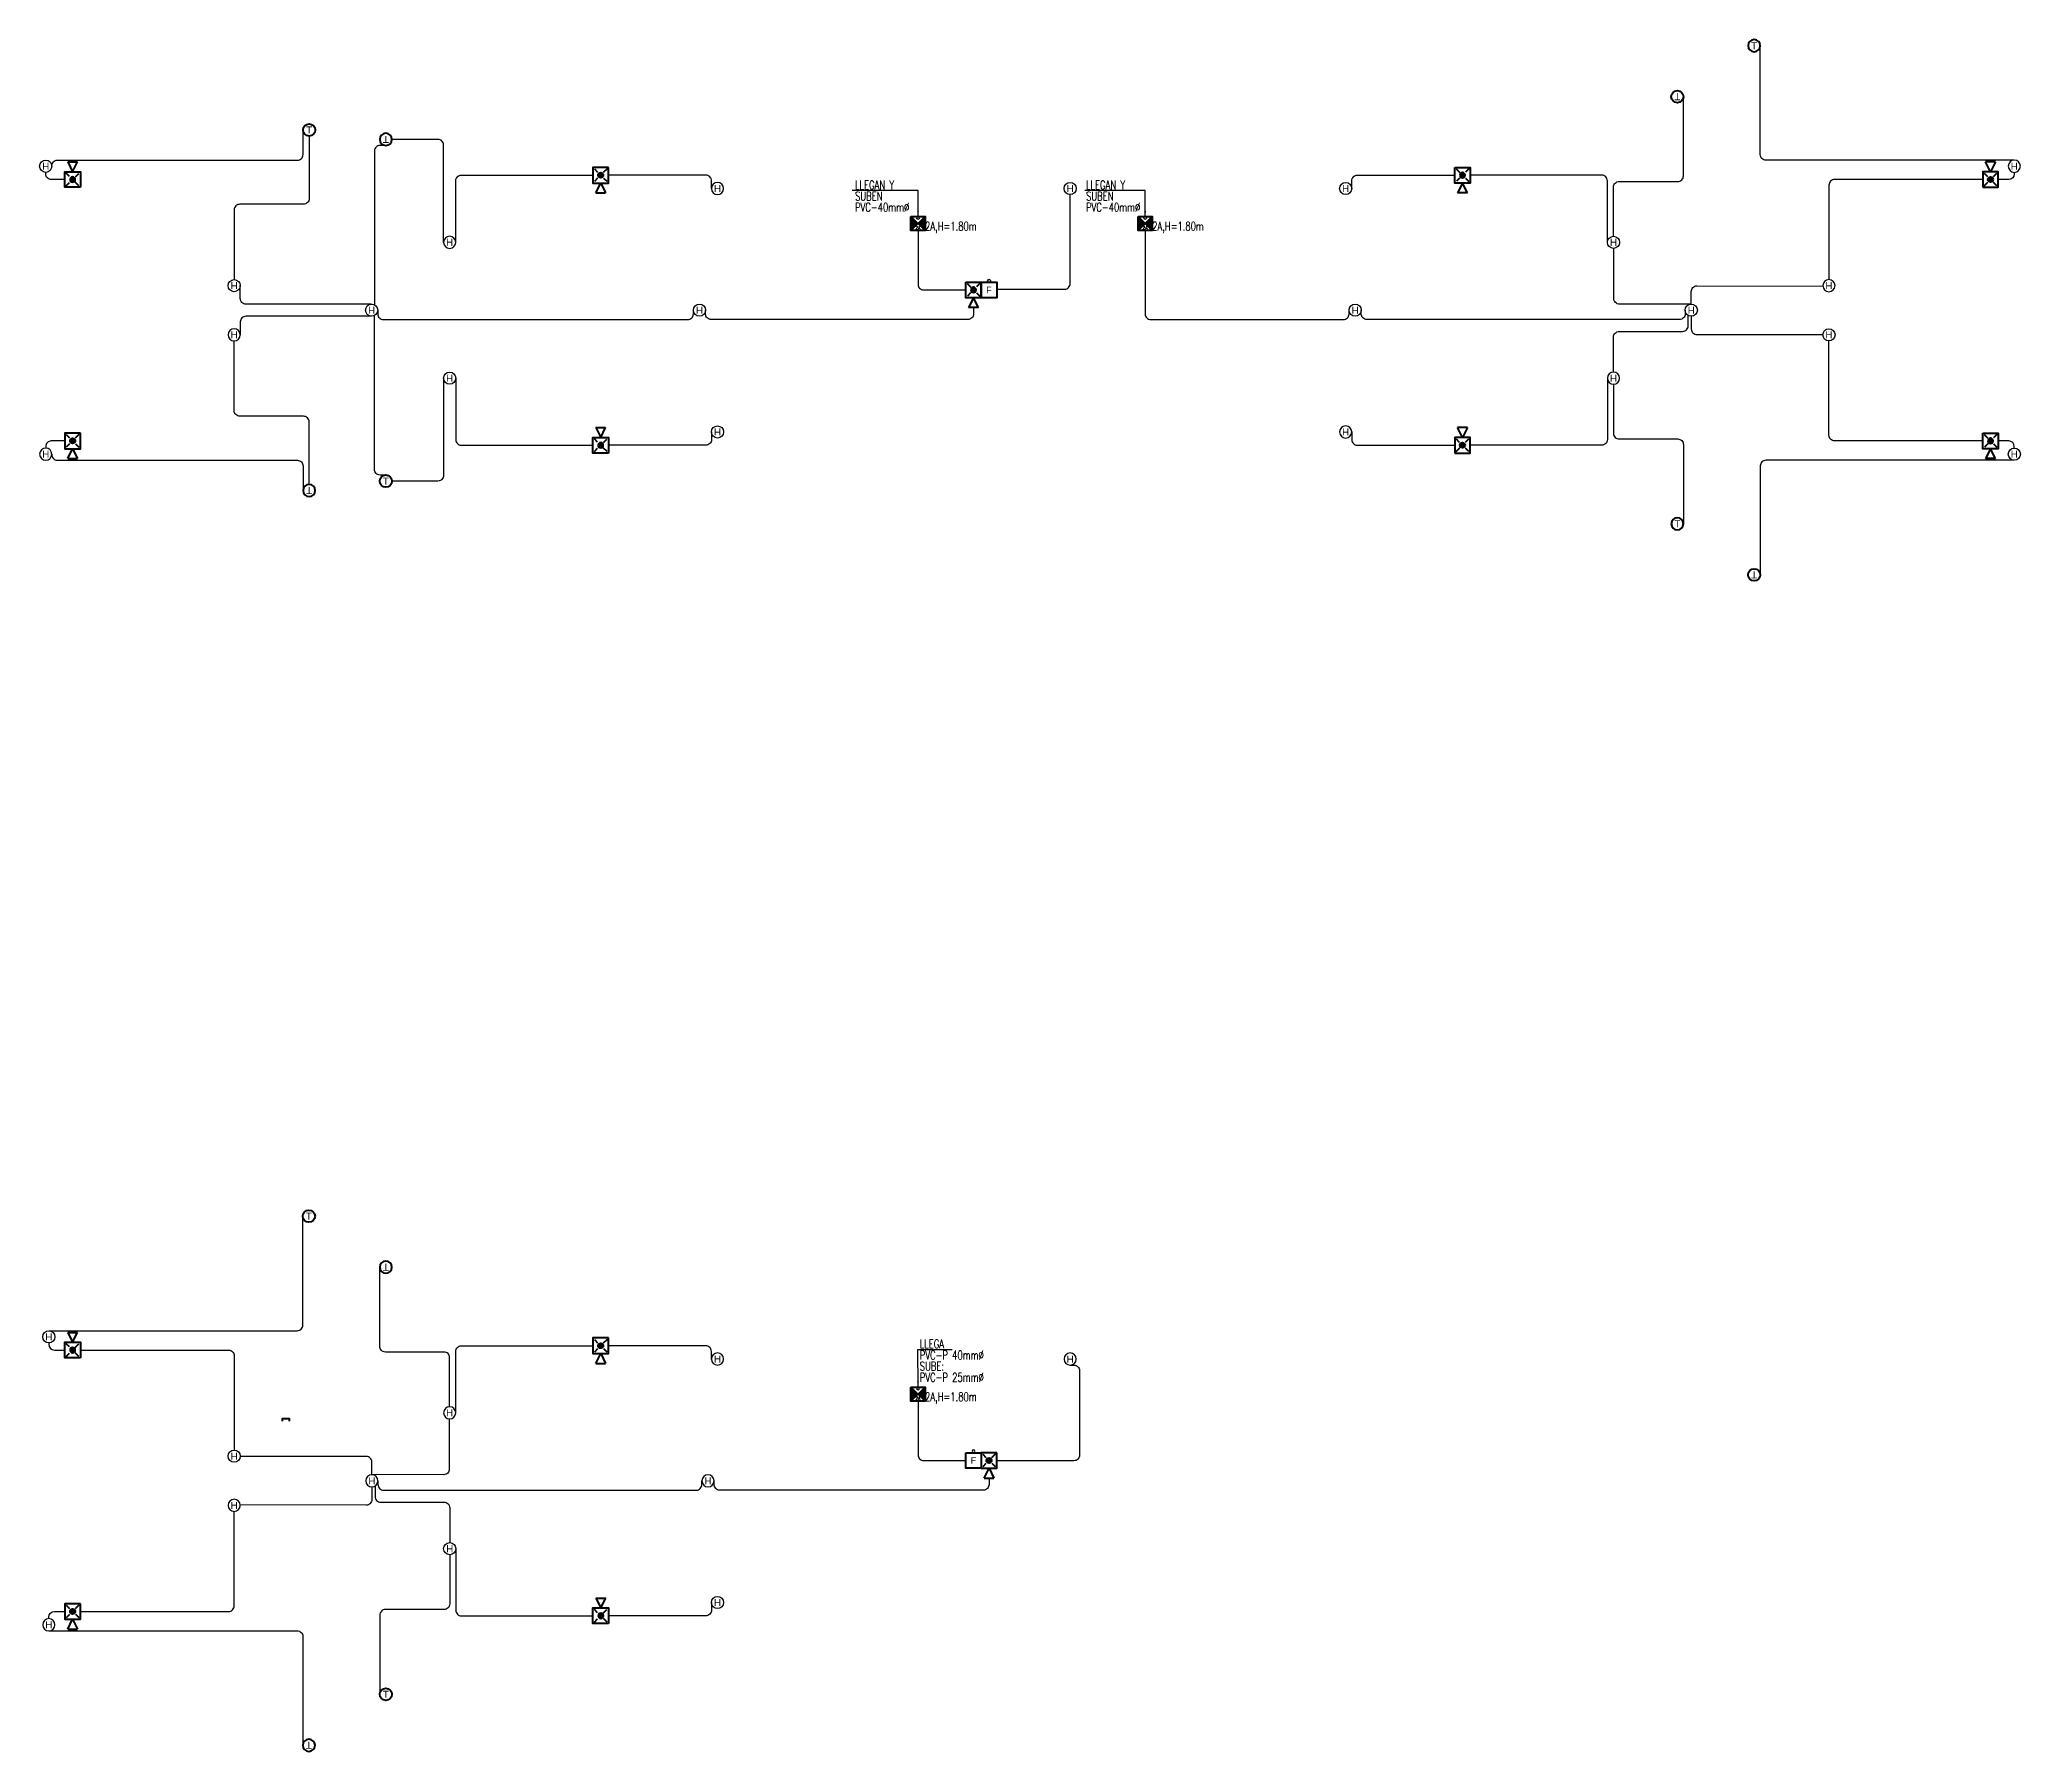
# Model space of a CAD drawing. Header units: millimetres. Extents: x 4 to 46, y -121 to 34.
# Drawn here: x 3.85 to 46.14, y -76.66 to -40.1 of the extents above; entities that cross this region are included whole.
import ezdxf
from ezdxf.enums import TextEntityAlignment as Align

# ---------------------------------------------------------------- set-up
doc = ezdxf.new("R2010")
doc.units = ezdxf.units.MM
doc.linetypes.add('CONTINUA', pattern=[0])
for name, color, linetype, lineweight in [('MQ.CAJA PASO TELECOMUNICACIONES', 94, 'Continuous', 40), ('MQ.CAN ACI', 150, 'RAYABARRA', 40), ('MQ.CANALI DYA', 150, 'Continuous', 30), ('MQ.CIRCUITO TOMACORRIENTE TECHO', 7, 'Continuous', 30), ('MQ.DETECTOR HUMO', 150, 'Continuous', 30), ('MQ.FLECHAS', 135, 'Continuous', 15), ('MQ.PRENSAESTOPA', 135, 'Continuous', 40), ('MQ.TEXTO GENERAL', 255, 'Continuous', 40), ('MQ.TEXTOS GENERALES', 7, 'Continuous', 30)]:
    doc.layers.add(name, color=color, linetype=linetype, lineweight=lineweight)
doc.layers.add('MQ_DETECTOR TEMPERATURA', color=150, linetype='Continuous', lineweight=50, true_color=0x007fff)
doc.styles.add('MQTEXTO', font='romans.shx')
doc.styles.get("Standard").update_dxf_attribs({"font": 'arial.ttf'})
doc.linetypes.add('RAYABARRA', pattern='A,0.3,-0.3,["|",Standard,S=0.1,R=0,X=-0.1,Y=-0.05],-0.25', length=0.85)
doc.dimstyles.new('ISO-25', dxfattribs={"dimtxt": 2.5, "dimasz": 2.5, "dimexe": 1.25, "dimexo": 0.625, "dimtad": 1, "dimtxsty": 'Standard', "dimcen": 2.5, "dimadec": 0, "dimazin": 0, "dimtfac": 1, "dimtmove": 0, "dimatfit": 3, "dimfxl": 1, "dimarcsym": 0})

# ---------------------------------------------------------------- blocks, each defined once
blk = doc.blocks.new('AVISADOR SONORO 1 EN 75')
at = {"layer": 'MQ.CAN ACI', "linetype": 'CONTINUA', "ltscale": 0.05}
h = blk.add_hatch(color=256, dxfattribs=at)
h.paths.add_polyline_path([(0, 0.166), (-0.039, 0.127, 0.198912), (0, 0.111, 0.198912), (0.039, 0.127)])
h.paths.add_polyline_path([(0.039, 0.127, 0.414214), (0.039, 0.206), (0, 0.166)])
h.paths.add_polyline_path([(0.039, 0.206, 0.198912), (0, 0.222, 0.198912), (-0.039, 0.206), (0, 0.166)])
h.paths.add_polyline_path([(0, 0.166), (-0.039, 0.206, 0.414214), (-0.039, 0.127)])
for p, q in [((0.106, 0.544), (-0.106, 0.544)), ((0, 0.333), (-0.106, 0.544)), ((0.106, 0.544), (0, 0.333)), ((-0.135, 0.032), (-0.056, 0.11)), ((-0.061, 0.227), (-0.13, 0.297)), ((0.066, 0.232), (0.135, 0.302)), ((0.135, 0.032), (0.066, 0.101))]:
    blk.add_line(p, q, dxfattribs=at)
blk.add_lwpolyline([(-0.166, 0), (0.166, 0), (0.166, 0.333), (-0.166, 0.333)], close=True, dxfattribs=at)
blk.add_circle((0, 0.166), 0.0555, dxfattribs=at)
blk = doc.blocks.new('TERMOSTA ADOSADO FCR 1 EN 75')
at = {"layer": 'MQ_DETECTOR TEMPERATURA', "ltscale": 0.5}
blk.add_circle((0, 0), 0.13, dxfattribs=at)
blk.add_text('T', height=0.15, dxfattribs=at).set_placement((0, 0), align=Align.MIDDLE_CENTER)
blk = doc.blocks.new('DETECTOR DE HUMO 1 EN 75')
at = {"layer": 'MQ.DETECTOR HUMO'}
blk.add_circle((0, 0.13), 0.13, dxfattribs=at)
blk.add_text('H', height=0.15, rotation=180, dxfattribs=at).set_placement((0, 0.13), align=Align.MIDDLE_CENTER)
blk = doc.blocks.new('DETECTORES1 TORRE')
at = {"layer": 'MQ.CANALI DYA', "elevation": 0}
for points in [[(-4.745, 1.6), (-4.745, 1.609, -0.414214), (-4.625, 1.729), (0.5, 1.729, 0.414214), (0.62, 1.849), (0.62, 2.375)], [(0.75, 2.245), (0.75, 0.909, -0.414214), (0.63, 0.789), (-0.73, 0.789, 0.414214), (-0.85, 0.669), (-0.85, -0.82)], [(-4.466, 1.316), (-4.755, 1.316, -0.414214), (-4.875, 1.436), (-4.875, 1.47)]]:
    blk.add_lwpolyline(points, format="xyb", dxfattribs=at)
at = {"layer": 'MQ.CANALI DYA'}
blk.add_lwpolyline([(2.084, -1.345), (-0.6, -1.345, -0.414214), (-0.72, -1.225), (-0.72, -0.95)], format="xyb", dxfattribs=at)
at = {"layer": 'MQ.CAN ACI', "linetype": 'CONTINUA', "ltscale": 0.05, "xscale": -1}
blk.add_blockref('AVISADOR SONORO 1 EN 75', (-4.3, 1.15), dxfattribs=at)
at = {"layer": 'MQ.DETECTOR HUMO'}
for p in [(-4.875, 1.47), (-0.85, -1.08)]:
    blk.add_blockref('DETECTOR DE HUMO 1 EN 75', p, dxfattribs=at)
at = {"layer": 'MQ_DETECTOR TEMPERATURA', "ltscale": 0.5}
blk.add_blockref('TERMOSTA ADOSADO FCR 1 EN 75', (0.75, 2.375, 0), dxfattribs=at)
blk = doc.blocks.new('DETECTORES2 TORRE')
at = {"layer": 'MQ.CANALI DYA', "elevation": 0}
for points in [[(2.399, -2.045), (2.264, -2.045, -0.414214), (2.144, -1.925), (2.144, 1.36)], [(3.88, 0.025), (3.88, -1.289, 0.414214), (4, -1.409), (6.809, -1.409)]]:
    blk.add_lwpolyline(points, format="xyb", dxfattribs=at)
at = {"layer": 'MQ.CANALI DYA'}
for points in [[(3.62, 0.025), (3.62, -2.054, -0.414214), (3.5, -2.174), (2.517, -2.174)], [(9.34, -1.125), (9.34, -1.289, -0.414214), (9.22, -1.409), (7.141, -1.409)]]:
    blk.add_lwpolyline(points, format="xyb", dxfattribs=at)
at = {"layer": 'MQ.CAN ACI', "linetype": 'CONTINUA', "ltscale": 0.05, "xscale": -1}
blk.add_blockref('AVISADOR SONORO 1 EN 75', (6.975, -1.575), dxfattribs=at)
at = {"layer": 'MQ.DETECTOR HUMO'}
for p in [(3.75, -0.105), (9.47, -1.255)]:
    blk.add_blockref('DETECTOR DE HUMO 1 EN 75', p, dxfattribs=at)
at = {"layer": 'MQ_DETECTOR TEMPERATURA', "ltscale": 0.5}
blk.add_blockref('TERMOSTA ADOSADO FCR 1 EN 75', (2.387, -2.174, 0), dxfattribs=at)
blk = doc.blocks.new('ESTACION MANUAL 1 EN 75')
at = {"layer": 'MQ.CAN ACI', "linetype": 'CONTINUA', "ltscale": 0.05}
blk.add_lwpolyline([(-0.166, 0.361), (0.166, 0.361), (0.166, 0.028), (-0.166, 0.028)], close=True, dxfattribs=at)
at = {"layer": 'MQ.TEXTOS GENERALES'}
blk.add_text('F', height=0.14, dxfattribs=at).set_placement((0, 0.194), align=Align.MIDDLE_CENTER)
blk = doc.blocks.new('C.C.(2A) 250x250x125 1 EN 75')
at = {"layer": 'MQ.CAJA PASO TELECOMUNICACIONES'}
h = blk.add_hatch(color=256, dxfattribs=at)
h.dxf.hatch_style = 1
h.paths.add_polyline_path([(0, 0), (0.15, 0.15), (0, 0.3)])
h.paths.add_polyline_path([(0.15, 0.15), (0.3, 0), (0.3, 0.3)])
for p, q in [((0.3, 0.3), (0, 0)), ((0, 0.3), (0.3, 0))]:
    blk.add_line(p, q, dxfattribs=at)
blk.add_lwpolyline([(0, 0.3), (0.3, 0.3), (0.3, 0), (0, 0)], close=True, dxfattribs=at)
at = {"layer": 'DEFPOINTS', "style": 'MQTEXTO', "width": 0.9}
blk.add_text('2A', height=0.075, dxfattribs=at).set_placement((0.092, 0.061), align=Align.MIDDLE_LEFT)
blk = doc.blocks.new('DETECTORES3 TORRE')
at = {"layer": 'MQ.CANALI DYA', "elevation": 0}
for points in [[(-4.807, 1.73), (0.495, 1.729, 0.414214), (0.615, 1.849), (0.615, 4.175)], [(-4.808, 1.47), (-4.808, 1.437, 0.413994), (-4.688, 1.317), (-4.466, 1.316)], [(-4.134, 1.316), (-0.97, 1.316, -0.414214), (-0.85, 1.196), (-0.85, -0.82)], [(2.09, -1.343), (2.09, -1.075, 0.414634), (1.97, -0.955), (-0.72, -0.959)]]:
    blk.add_lwpolyline(points, format="xyb", dxfattribs=at)
at = {"layer": 'MQ.CAN ACI', "linetype": 'CONTINUA', "ltscale": 0.05, "xscale": -1}
blk.add_blockref('AVISADOR SONORO 1 EN 75', (-4.3, 1.15), dxfattribs=at)
at = {"layer": 'MQ.DETECTOR HUMO'}
for p in [(-4.808, 1.47, 0), (-0.85, -1.08)]:
    blk.add_blockref('DETECTOR DE HUMO 1 EN 75', p, dxfattribs=at)
at = {"layer": 'MQ_DETECTOR TEMPERATURA', "ltscale": 0.5}
blk.add_blockref('TERMOSTA ADOSADO FCR 1 EN 75', (0.745, 4.175, 0), dxfattribs=at)
blk = doc.blocks.new('DETECTORES4 TORRE')
at = {"layer": 'MQ.CANALI DYA', "elevation": 0}
blk.add_lwpolyline([(3.88, 0.025), (3.88, -1.289, 0.414214), (4, -1.409), (6.809, -1.409)], format="xyb", dxfattribs=at)
at = {"layer": 'MQ.CANALI DYA'}
for points in [[(3.75, -0.105), (3.75, -1.155, -0.414214), (3.63, -1.275), (2.377, -1.275, 0.414214), (2.257, -1.395), (2.257, -3.086)], [(9.339, -1.125), (9.339, -1.289, -0.414214), (9.219, -1.409), (7.141, -1.409)]]:
    blk.add_lwpolyline(points, format="xyb", dxfattribs=at)
at = {"layer": 'MQ.CAN ACI', "linetype": 'CONTINUA', "ltscale": 0.05, "xscale": -1}
blk.add_blockref('AVISADOR SONORO 1 EN 75', (6.975, -1.575), dxfattribs=at)
at = {"layer": 'MQ.DETECTOR HUMO'}
for p in [(3.75, -0.105), (9.469, -1.255)]:
    blk.add_blockref('DETECTOR DE HUMO 1 EN 75', p, dxfattribs=at)
at = {"layer": 'MQ_DETECTOR TEMPERATURA', "ltscale": 0.5}
blk.add_blockref('TERMOSTA ADOSADO FCR 1 EN 75', (2.387, -3.086), dxfattribs=at)
blk = doc.blocks.new('pasillo3 torre')
at = {"layer": 'MQ.CANALI DYA'}
for points in [[(1.75, 0.47), (1.67, 0.47, 0.414214), (1.55, 0.35), (1.55, -1.453, 0.414214), (1.67, -1.573), (3.317, -1.573)], [(5, -0.3), (5, -1.446, -0.414214), (4.88, -1.566), (3.983, -1.566)], [(3.484, -1.944), (3.484, -2.08, 0.414214), (3.604, -2.2), (9.234, -2.2, 0.414214), (9.354, -2.08), (9.354, -2)], [(16.53, -2), (16.53, -2.08, -0.414214), (16.41, -2.2), (9.734, -2.2, -0.414214), (9.614, -2.08), (9.614, -2)]]:
    blk.add_lwpolyline(points, format="xyb", dxfattribs=at)
at = {"layer": 'MQ.CIRCUITO TOMACORRIENTE TECHO', "ltscale": 0.3}
for centre in [(5, -0.03), (3.815, -1.37)]:
    blk.add_circle(centre, 0.03, dxfattribs=at)
at = {"layer": 'MQ.CAJA PASO TELECOMUNICACIONES', "xscale": -1}
blk.add_blockref('C.C.(2A) 250x250x125 1 EN 75', (5.15, -0.3), dxfattribs=at)
at = {"layer": 'MQ.CAN ACI', "linetype": 'CONTINUA', "ltscale": 0.05, "xscale": -1, "rotation": 180}
blk.add_blockref('AVISADOR SONORO 1 EN 75', (3.484, -1.4), dxfattribs=at)
at = {"layer": 'MQ.CAN ACI', "linetype": 'CONTINUA', "ltscale": 0.05, "xscale": -1}
blk.add_blockref('ESTACION MANUAL 1 EN 75', (3.816, -1.761), dxfattribs=at)
at = {"layer": 'MQ.DETECTOR HUMO'}
for p in [(1.75, 0.47), (9.484, -2.13), (16.66, -2.132, 0)]:
    blk.add_blockref('DETECTOR DE HUMO 1 EN 75', p, dxfattribs=at)
blk = doc.blocks.new('pasillo4 torre')
at = {"layer": 'MQ.CANALI DYA', "elevation": 0}
for points in [[(1.833, -1.549), (3.28, -1.549, 0.414214), (3.4, -1.429), (3.4, 0.47)], [(5, -0.3), (5, -2.08, 0.414214), (5.12, -2.2), (9.234, -2.2, 0.414214), (9.354, -2.08), (9.354, -2)]]:
    blk.add_lwpolyline(points, format="xyb", dxfattribs=at)
at = {"layer": 'MQ.CANALI DYA'}
for points in [[(0.15, -0.3), (0.15, -1.446, 0.414214), (0.27, -1.566), (1.167, -1.566)], [(-11.386, -2), (-11.386, -2.08, 0.414214), (-11.266, -2.2), (-4.766, -2.2, 0.414214), (-4.646, -2.08), (-4.646, -2)], [(1.334, -1.944), (1.334, -2.08, -0.414214), (1.214, -2.2), (-4.266, -2.2, -0.414214), (-4.386, -2.08), (-4.386, -2)], [(16.53, -1.998), (16.53, -2.08, -0.414214), (16.41, -2.2), (9.734, -2.2, -0.414214), (9.614, -2.08), (9.614, -2)]]:
    blk.add_lwpolyline(points, format="xyb", dxfattribs=at)
at = {"layer": 'MQ.CIRCUITO TOMACORRIENTE TECHO', "ltscale": 0.3}
for centre in [(0.15, -0.03), (5, -0.03, 0), (1.666, -1.37, 0)]:
    blk.add_circle(centre, 0.03, dxfattribs=at)
at = {"layer": 'MQ.CAJA PASO TELECOMUNICACIONES'}
for p in [(0, -0.3), (4.85, -0.3, 0)]:
    blk.add_blockref('C.C.(2A) 250x250x125 1 EN 75', p, dxfattribs=at)
at = {"layer": 'MQ.CAN ACI', "linetype": 'CONTINUA', "ltscale": 0.05, "xscale": -1, "rotation": 180}
blk.add_blockref('AVISADOR SONORO 1 EN 75', (1.334, -1.4, 0), dxfattribs=at)
at = {"layer": 'MQ.CAN ACI', "linetype": 'CONTINUA', "ltscale": 0.05}
blk.add_blockref('ESTACION MANUAL 1 EN 75', (1.666, -1.761, 0), dxfattribs=at)
at = {"layer": 'MQ.DETECTOR HUMO'}
for p in [(3.4, 0.47), (-11.516, -2.13), (-4.516, -2.13), (9.484, -2.13), (16.66, -2.128, 0)]:
    blk.add_blockref('DETECTOR DE HUMO 1 EN 75', p, dxfattribs=at)
at = {"layer": 'MQ.TEXTO GENERAL', "color": 7, "style": 'MQTEXTO', "width": 0.7}
for s, p in [('SUBEN', (-1.194, 0.437)), ('SUBEN', (3.738, 0.437, 0)), ('PVC-40mm%%C', (-1.194, 0.199)), ('PVC-40mm%%C', (3.738, 0.199, 0)), ('2A,H=1.80m', (0.3, -0.206)), ('2A,H=1.80m', (5.15, -0.206, 0))]:
    blk.add_text(s, height=0.1875, rotation=360, dxfattribs=at).set_placement(p, align=Align.MIDDLE_LEFT)
for p in [(-1.194, 0.675), (3.738, 0.675, 0)]:
    blk.add_text('LLEGAN Y', height=0.1875, dxfattribs=at).set_placement(p, align=Align.MIDDLE_LEFT)
at = {"layer": 'MQ.FLECHAS'}
for points in [[(0.151, 0.002), (0.151, 0.556), (-1.255, 0.556)], [(5.001, 0.002, 0), (5.001, 0.556, 0), (3.715, 0.556, 0)]]:
    blk.add_leader(points, dimstyle='ISO-25', override={"dimasz": 0.12, "dimfxl": 0.15, "dimfxlon": 1, "dimtzin": 0}, dxfattribs=at)

msp = doc.modelspace()

# ---------------------------------------------------------------- linework, layer by layer
at = {"layer": 'MQ.CANALI DYA'}
for points in [[(39.11, -45.745), (37.577, -45.745, -0.414214), (37.457, -45.625), (37.457, -44.555)], [(37.45, -47.195), (37.45, -46.447, -0.414214), (37.57, -46.327), (38.925, -46.327, 0.414214), (39.045, -46.207), (39.045, -45.986)], [(12.593, -69.554), (12.593, -70.625, -0.414214), (12.473, -70.745), (10.94, -70.743)]]:
    msp.add_lwpolyline(points, format="xyb", dxfattribs=at)
at = {"layer": 'MQ.CANALI DYA', "elevation": 0}
msp.add_lwpolyline([(11.006, -70.989), (11.006, -71.212, 0.414214), (11.126, -71.332), (12.481, -71.332, -0.414214), (12.601, -71.452), (12.601, -72.195)], format="xyb", dxfattribs=at)
at = {"layer": 'MQ.PRENSAESTOPA'}
msp.add_lwpolyline([(9.177, -69.6), (9.177, -69.55), (9.027, -69.55), (9.027, -69.6)], dxfattribs=at)

# ---------------------------------------------------------------- block references
at = {"layer": 'MQ.CANALI DYA', "xscale": -1}
for name, p in [('DETECTORES3 TORRE', (41.2, -44.4)), ('DETECTORES4 TORRE', (41.2, -47.35)), ('pasillo3 torre', (27.6, -68.875))]:
    msp.add_blockref(name, p, dxfattribs=at)
at = {"layer": 'MQ.CANALI DYA', "rotation": 180}
for name, p in [('DETECTORES4 TORRE', (41.2, -44.4)), ('DETECTORES3 TORRE', (41.2, -47.35))]:
    msp.add_blockref(name, p, dxfattribs=at)
at = {"layer": 'MQ.CANALI DYA'}
for name, p in [('DETECTORES1 TORRE', (8.85, -44.4, 0)), ('pasillo4 torre', (22.45, -43.875)), ('DETECTORES2 TORRE', (8.85, -47.35, 0)), ('DETECTORES3 TORRE', (8.85, -69.4)), ('DETECTORES4 TORRE', (8.851, -72.35))]:
    msp.add_blockref(name, p, dxfattribs=at)
at = {"layer": 'MQ.CANALI DYA', "xscale": -1, "rotation": 180}
for name, p in [('DETECTORES2 TORRE', (8.85, -44.4, 0)), ('DETECTORES1 TORRE', (8.85, -47.35, 0)), ('DETECTORES4 TORRE', (8.85, -69.4)), ('DETECTORES3 TORRE', (8.85, -72.35))]:
    msp.add_blockref(name, p, dxfattribs=at)

# ---------------------------------------------------------------- texts
at = {"layer": 'MQ.TEXTO GENERAL', "color": 7, "style": 'MQTEXTO', "width": 0.7}
msp.add_text('LLEGA', height=0.1875, rotation=360, dxfattribs=at).set_placement((22.638, -67.952), align=Align.MIDDLE_LEFT)
for s, p in [('SUBE:', (22.638, -68.428)), ('PVC-P 40mm%%C', (22.638, -68.19)), ('PVC-P 25mm%%C', (22.638, -68.666)), ('2A,H=1.80m', (22.75, -69.081))]:
    msp.add_text(s, height=0.1875, dxfattribs=at).set_placement(p, align=Align.MIDDLE_LEFT)

# ---------------------------------------------------------------- leaders
at = {"layer": 'MQ.FLECHAS'}
msp.add_leader([(22.6, -68.875), (22.596, -68.071), (23.328, -68.071)], dimstyle='ISO-25', override={"dimasz": 0.12, "dimfxl": 0.15, "dimfxlon": 1, "dimtzin": 0}, dxfattribs=at)

doc.saveas('drawing.dxf')
